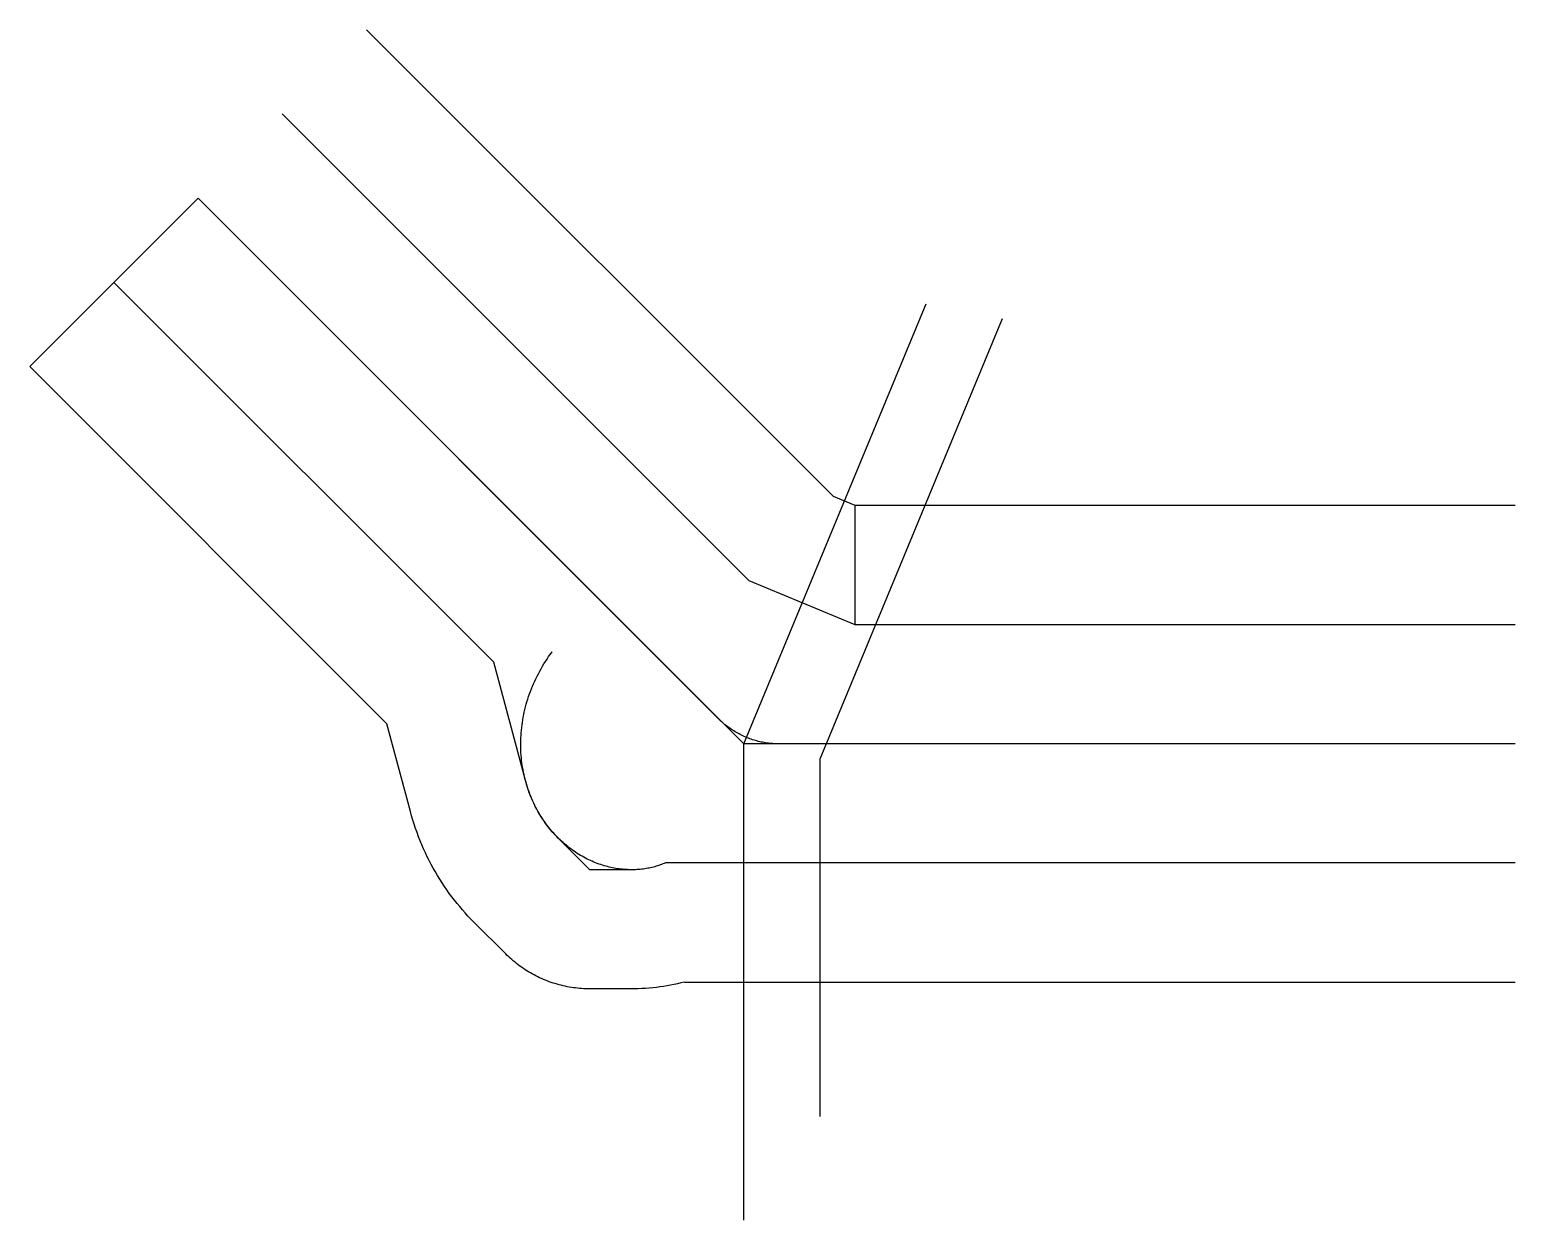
# Model space of a CAD drawing. Header units: metres. Extents: x -13881 to 15000, y -9260 to 13881.
import ezdxf

# ---------------------------------------------------------------- set-up
doc = ezdxf.new("R2010")
doc.units = ezdxf.units.M

msp = doc.modelspace()

# ---------------------------------------------------------------- linework, layer by layer
at = {"color": 1}
for p, q in [((-7333, 13881), (1743, 4805)), ((-8970, 12244), (106, 3168)), ((-13881, 7333), (-10607, 10607)), ((0, 0), (-10607, 10607)), ((-4859, 1585), (-12244, 8970)), ((-6935, 387), (-13881, 7333)), ((2165, 4630), (1743, 4805)), ((15000, 4630), (2165, 4630)), ((2165, 2315), (2165, 4630)), ((2165, 2315), (106, 3168)), ((15000, 2315), (2165, 2315)), ((-4243, -715), (-4859, 1585)), ((-6479, -1315), (-6935, 387)), ((15000, 0), (0, 0)), ((-2989, -2447), (-3611, -1826)), ((-2179, -2447), (-2989, -2447)), ((15000, -2315), (-1523, -2315)), ((-5248, -3463), (-4626, -4084)), ((-2179, -4762), (-2989, -4762)), ((-1154, -4630), (15000, -4630))]:
    msp.add_line(p, q, dxfattribs=at)
for points in [[(15000, 0), (683, 0), (654, 0), (626, 1), (597, 2), (568, 4), (539, 6), (511, 9), (482, 12), (454, 16), (425, 20), (397, 25), (369, 30), (340, 36), (312, 42), (284, 49), (256, 56), (229, 64), (201, 72), (174, 81), (146, 90), (119, 99), (92, 110), (65, 120), (39, 131), (12, 143), (-14, 155), (-40, 167), (-66, 180), (-91, 193), (-116, 207), (-142, 221), (-166, 236), (-191, 251), (-215, 266), (-239, 282), (-263, 298), (-286, 315), (-309, 332), (-332, 350), (-355, 368), (-377, 386), (-399, 405), (-420, 424), (-442, 443), (-463, 463), (-483, 483), (-483, 483), (-10607, 10607)], [(0, -9260), (0, 0), (3544, 8555)], [(5026, 8260), (1482, -295), (1482, -7240)], [(-1523, -2315), (-1547, -2325), (-1572, -2335), (-1597, -2345), (-1623, -2354), (-1649, -2363), (-1675, -2371), (-1701, -2380), (-1728, -2387), (-1755, -2394), (-1783, -2401), (-1811, -2408), (-1839, -2414), (-1867, -2419), (-1896, -2424), (-1925, -2429), (-1954, -2433), (-1983, -2436), (-2013, -2439), (-2043, -2442), (-2073, -2444), (-2104, -2446), (-2135, -2447), (-2166, -2447), (-2197, -2447), (-2228, -2446), (-2259, -2445), (-2291, -2444), (-2323, -2441), (-2355, -2438), (-2387, -2435), (-2419, -2431), (-2452, -2426), (-2484, -2421), (-2517, -2415), (-2549, -2409), (-2582, -2402), (-2615, -2394), (-2648, -2386), (-2681, -2377), (-2714, -2368), (-2747, -2358), (-2780, -2347), (-2813, -2336), (-2846, -2323), (-2879, -2311), (-2912, -2297), (-2944, -2283), (-2977, -2269), (-3010, -2253), (-3043, -2238), (-3075, -2221), (-3107, -2204), (-3140, -2186), (-3172, -2167), (-3204, -2148), (-3236, -2128), (-3267, -2107), (-3299, -2086), (-3330, -2064), (-3361, -2042), (-3391, -2018), (-3422, -1995), (-3452, -1970), (-3482, -1945), (-3512, -1919), (-3541, -1893), (-3570, -1865), (-3599, -1838), (-3627, -1809), (-3655, -1780), (-3682, -1751), (-3710, -1720), (-3736, -1689), (-3763, -1658), (-3789, -1626), (-3814, -1593), (-3839, -1560), (-3864, -1526), (-3888, -1491), (-3912, -1456), (-3935, -1421), (-3957, -1384), (-3979, -1347), (-4001, -1310), (-4022, -1272), (-4042, -1234), (-4062, -1195), (-4081, -1155), (-4100, -1115), (-4118, -1075), (-4135, -1034), (-4152, -992), (-4168, -951), (-4183, -908), (-4198, -865), (-4212, -822), (-4225, -778), (-4238, -734), (-4249, -690), (-4261, -645), (-4271, -599), (-4281, -554), (-4290, -508), (-4298, -461), (-4305, -415), (-4312, -368), (-4317, -320), (-4322, -273), (-4326, -225), (-4330, -176), (-4332, -128), (-4334, -79), (-4335, -30), (-4334, 19), (-4334, 68), (-4332, 117), (-4329, 167), (-4326, 217), (-4321, 267), (-4316, 317), (-4310, 367), (-4302, 417), (-4294, 467), (-4285, 517), (-4276, 568), (-4265, 618), (-4253, 668), (-4241, 719), (-4227, 769), (-4213, 819), (-4197, 869), (-4181, 920), (-4163, 970), (-4145, 1019), (-4126, 1069), (-4106, 1119), (-4085, 1168), (-4063, 1217), (-4040, 1266), (-4016, 1315), (-3991, 1363), (-3966, 1412), (-3939, 1460), (-3911, 1507), (-3883, 1555), (-3853, 1602), (-3823, 1648), (-3792, 1695), (-3759, 1741), (-3726, 1786), (-3726, 1786)], [(-3611, -1826), (-3639, -1797), (-3667, -1768), (-3694, -1738), (-3721, -1707), (-3748, -1676), (-3774, -1644), (-3800, -1612), (-3825, -1579), (-3850, -1545), (-3874, -1511), (-3898, -1477), (-3921, -1441), (-3944, -1405), (-3967, -1369), (-3988, -1332), (-4010, -1294), (-4030, -1256), (-4051, -1217), (-4070, -1178), (-4089, -1139), (-4107, -1098), (-4125, -1058), (-4142, -1016), (-4158, -975), (-4174, -933), (-4189, -890), (-4204, -847), (-4217, -804), (-4230, -760), (-4243, -715)], [(-5248, -3463), (-5304, -3405), (-5360, -3347), (-5414, -3287), (-5468, -3226), (-5521, -3164), (-5573, -3101), (-5624, -3037), (-5674, -2972), (-5723, -2906), (-5770, -2839), (-5817, -2771), (-5863, -2702), (-5908, -2632), (-5951, -2561), (-5993, -2489), (-6034, -2417), (-6074, -2343), (-6113, -2268), (-6151, -2193), (-6187, -2117), (-6222, -2040), (-6256, -1962), (-6289, -1884), (-6320, -1804), (-6350, -1724), (-6378, -1644), (-6405, -1562), (-6431, -1480), (-6456, -1398), (-6479, -1315)], [(-1523, -2315), (-1547, -2325), (-1572, -2335), (-1597, -2345), (-1623, -2354), (-1649, -2363), (-1675, -2371), (-1701, -2380), (-1728, -2387), (-1755, -2394), (-1783, -2401), (-1811, -2408), (-1839, -2414), (-1867, -2419), (-1896, -2424), (-1925, -2429), (-1954, -2433), (-1983, -2436), (-2013, -2439), (-2043, -2442), (-2073, -2444), (-2104, -2446), (-2135, -2447), (-2166, -2447), (-2179, -2447)], [(-2989, -4762), (-3030, -4762), (-3070, -4761), (-3110, -4759), (-3151, -4756), (-3191, -4753), (-3231, -4749), (-3271, -4745), (-3311, -4740), (-3351, -4734), (-3391, -4727), (-3431, -4720), (-3471, -4712), (-3510, -4703), (-3549, -4693), (-3588, -4683), (-3627, -4672), (-3666, -4661), (-3705, -4649), (-3743, -4636), (-3781, -4623), (-3819, -4608), (-3856, -4594), (-3894, -4578), (-3931, -4562), (-3968, -4545), (-4004, -4528), (-4040, -4510), (-4076, -4491), (-4112, -4472), (-4147, -4452), (-4182, -4431), (-4216, -4410), (-4250, -4389), (-4284, -4366), (-4317, -4343), (-4350, -4320), (-4382, -4296), (-4415, -4271), (-4446, -4246), (-4477, -4221), (-4508, -4194), (-4538, -4168), (-4568, -4140), (-4597, -4112), (-4626, -4084)], [(-1154, -4630), (-1220, -4647), (-1287, -4663), (-1355, -4677), (-1423, -4691), (-1491, -4703), (-1560, -4715), (-1629, -4725), (-1698, -4734), (-1768, -4741), (-1838, -4748), (-1909, -4753), (-1979, -4757), (-2050, -4760), (-2122, -4762), (-2179, -4762)]]:
    msp.add_lwpolyline(points, dxfattribs=at)

doc.saveas('drawing.dxf')
